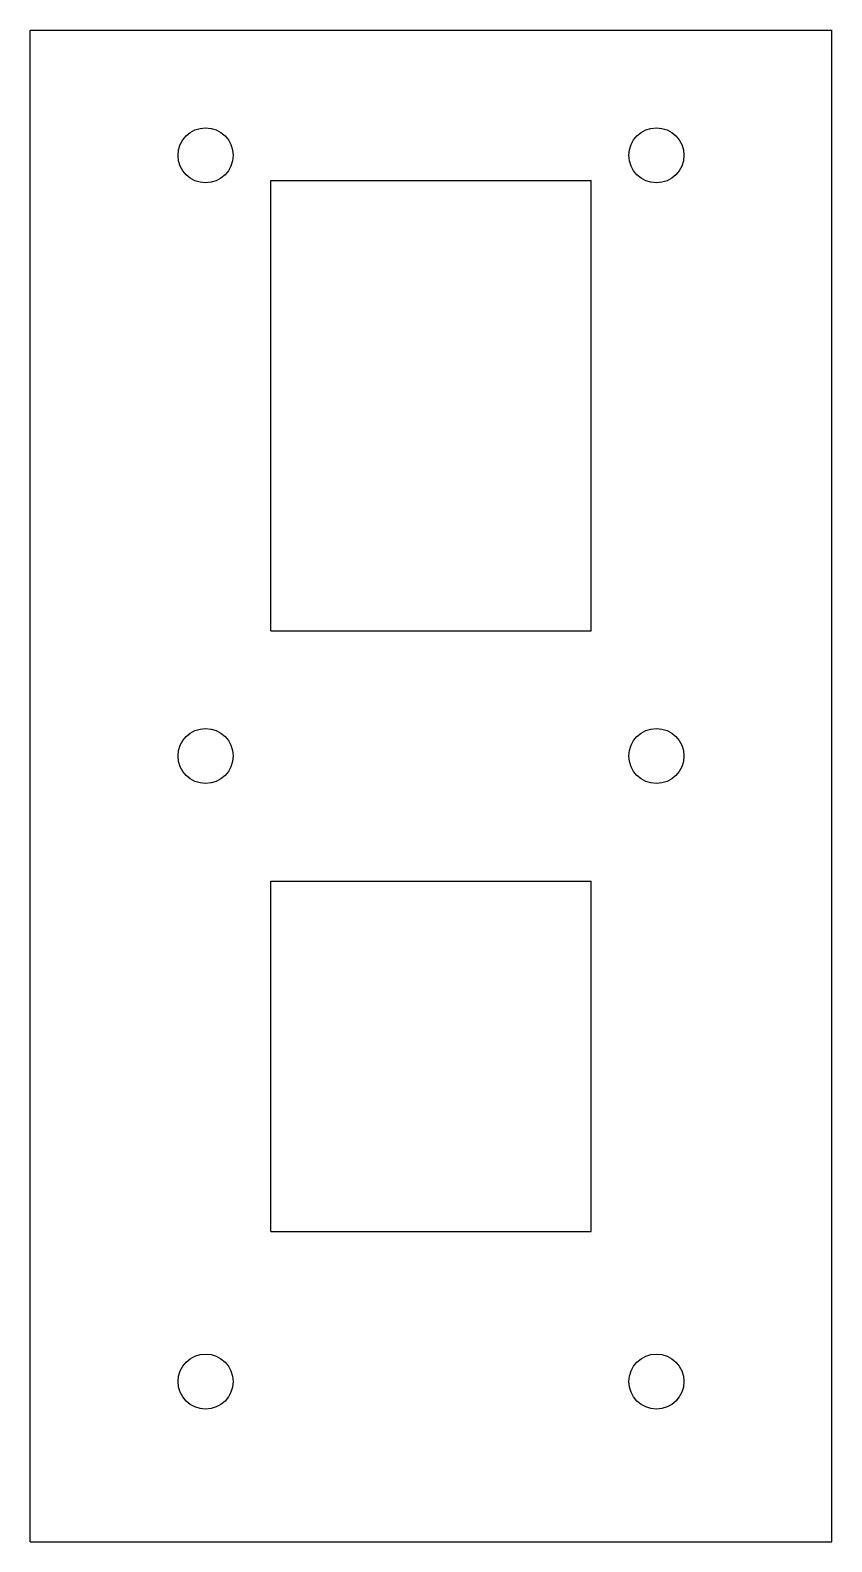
# Model space of a CAD drawing. Header units: millimetres. Extents: x 0 to 160, y -302 to 0.
import ezdxf

# ---------------------------------------------------------------- set-up
doc = ezdxf.new("R2010")
doc.units = ezdxf.units.MM
doc.layers.add('flat', color=7, linetype='CONTINUOUS')

msp = doc.modelspace()

# ---------------------------------------------------------------- linework, layer by layer
at = {"layer": 'flat'}
for p, q in [((0, -302), (0, 0)), ((0, 0), (160, 0)), ((160, -302), (160, 0)), ((48, -120), (48, -30)), ((48, -30), (112, -30)), ((112, -120), (112, -30)), ((48, -120), (112, -120)), ((48, -240), (48, -170)), ((48, -170), (112, -170)), ((112, -240), (112, -170)), ((48, -240), (112, -240)), ((0, -302), (160, -302))]:
    msp.add_line(p, q, dxfattribs=at)
for centre in [(35, -25), (125, -25), (35, -145), (125, -145), (35, -270), (125, -270)]:
    msp.add_circle(centre, 5.5, dxfattribs=at)

doc.saveas('drawing.dxf')
